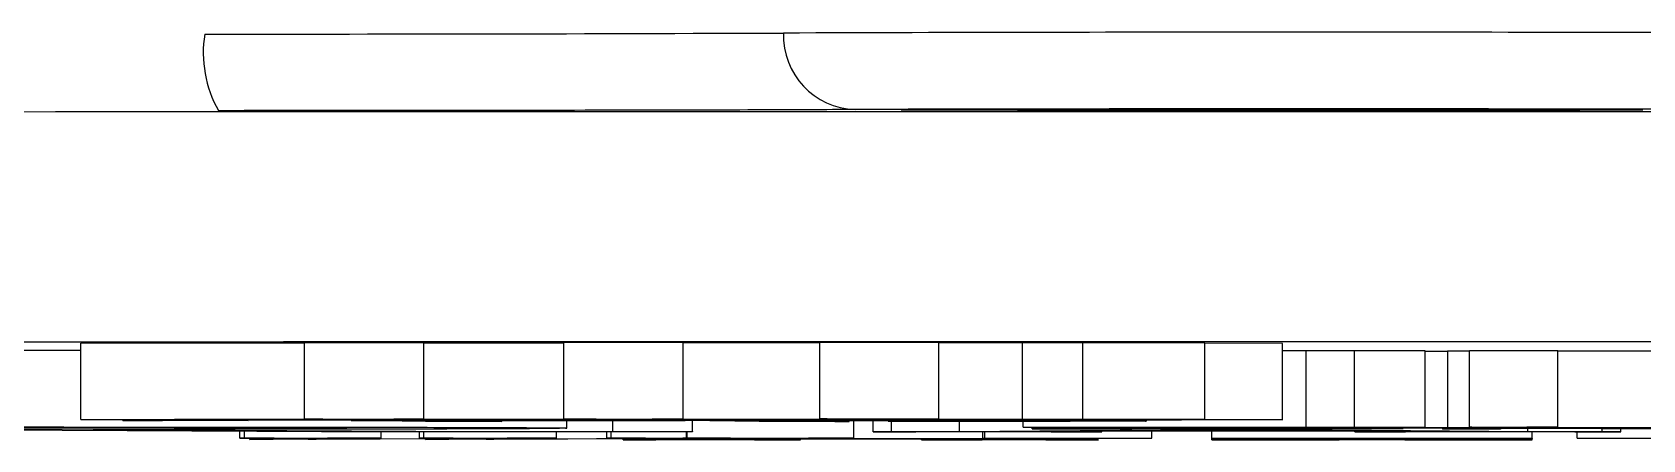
# Model space of a CAD drawing. Header units: millimetres. Extents: x 2223 to 4172, y 741 to 2119.
# Drawn here: x 3086.78 to 3107.84, y 877.68 to 883.02 of the extents above; entities that cross this region are included whole.
import ezdxf

# ---------------------------------------------------------------- set-up
doc = ezdxf.new("R2010")
doc.units = ezdxf.units.MM

msp = doc.modelspace()

# ---------------------------------------------------------------- linework, layer by layer
at = {"color": 7, "linetype": 'Continuous', "lineweight": 25}
for p, q in [((3090.339, 878.947), (3087.411, 878.946)), ((3087.411, 877.946), (3087.411, 878.946)), ((3091.898, 878.952), (3090.339, 878.953)), ((3090.339, 877.953), (3090.339, 878.953)), ((3091.898, 877.952), (3091.898, 878.952)), ((3093.729, 878.948), (3091.898, 878.948)), ((3095.291, 878.953), (3093.729, 878.954)), ((3093.729, 877.954), (3093.729, 878.954)), ((3095.291, 877.953), (3095.291, 878.953)), ((3097.078, 878.95), (3095.291, 878.949)), ((3098.635, 878.955), (3097.078, 878.956)), ((3097.078, 877.956), (3097.078, 878.956)), ((3098.635, 877.955), (3098.635, 878.955)), ((3099.732, 878.951), (3098.635, 878.95)), ((3100.518, 878.953), (3099.732, 878.951)), ((3099.732, 877.951), (3099.732, 878.951)), ((3102.115, 878.951), (3100.518, 878.953)), ((3100.518, 877.953), (3100.518, 878.953)), ((3102.115, 877.951), (3102.115, 878.951)), ((3103.13, 878.943), (3102.115, 878.945)), ((3103.13, 877.943), (3103.13, 878.943)), ((3103.439, 878.846), (3103.13, 878.846)), ((3104.075, 878.847), (3103.439, 878.846)), ((3103.439, 877.846), (3103.439, 878.846)), ((3104.999, 878.845), (3104.075, 878.847)), ((3104.075, 877.847), (3104.075, 878.847)), ((3104.999, 877.845), (3104.999, 878.845)), ((3105.288, 878.838), (3104.999, 878.838)), ((3105.577, 878.842), (3105.288, 878.841)), ((3105.288, 878.841), (3105.288, 877.841)), ((3106.733, 878.846), (3105.577, 878.847)), ((3105.577, 877.847), (3105.577, 878.847)), ((3106.733, 877.846), (3106.733, 878.846)), ((3108.293, 878.842), (3106.733, 878.842)), ((3093.729, 877.954), (3095.291, 877.953)), ((3097.078, 877.956), (3098.635, 877.955)), ((3098.635, 877.955), (3098.232, 877.953)), ((3090.558, 877.786), (3084.991, 877.818)), ((3087.411, 877.946), (3090.883, 877.947)), ((3088.05, 877.945), (3087.411, 877.946)), ((3087.572, 877.818), (3092.639, 877.791)), ((3087.96, 877.935), (3087.96, 877.945)), ((3088.638, 877.946), (3088.05, 877.945)), ((3088.34, 877.936), (3088.34, 877.945)), ((3090.953, 877.946), (3088.638, 877.946)), ((3089.008, 877.941), (3089.008, 877.946)), ((3089.008, 877.941), (3089.28, 877.941)), ((3089.28, 877.941), (3089.28, 877.946)), ((3089.28, 877.941), (3089.422, 877.939)), ((3089.422, 877.939), (3089.422, 877.946)), ((3089.422, 877.939), (3101.196, 877.944)), ((3089.492, 877.704), (3089.492, 877.792)), ((3094.939, 877.941), (3089.494, 877.939)), ((3089.552, 877.705), (3089.552, 877.792)), ((3089.612, 877.937), (3089.612, 877.939)), ((3090.339, 877.953), (3091.898, 877.952)), ((3095.413, 877.786), (3090.558, 877.786)), ((3090.947, 877.935), (3090.947, 877.939)), ((3090.947, 877.935), (3091.983, 877.935)), ((3092.227, 877.943), (3091.276, 877.942)), ((3091.34, 877.704), (3091.34, 877.786)), ((3091.898, 877.952), (3091.505, 877.951)), ((3091.505, 877.951), (3091.767, 877.948)), ((3091.767, 877.948), (3091.767, 877.952)), ((3091.767, 877.948), (3094.286, 877.949)), ((3094.356, 877.948), (3091.836, 877.947)), ((3091.84, 877.703), (3091.84, 877.786)), ((3091.9, 877.704), (3091.9, 877.786)), ((3091.983, 877.935), (3091.983, 877.939)), ((3091.983, 877.935), (3095.319, 877.936)), ((3095.391, 877.935), (3092.054, 877.934)), ((3092.054, 877.934), (3092.92, 877.923)), ((3092.92, 877.923), (3092.062, 877.922)), ((3092.227, 877.943), (3092.227, 877.947)), ((3092.92, 877.923), (3092.92, 877.934)), ((3093.636, 877.703), (3093.636, 877.786)), ((3093.769, 877.835), (3093.769, 877.934)), ((3094.291, 877.702), (3094.291, 877.786)), ((3094.35, 877.703), (3094.35, 877.786)), ((3094.372, 877.789), (3094.372, 877.935)), ((3094.372, 877.789), (3095.413, 877.789)), ((3095.62, 877.944), (3094.667, 877.943)), ((3095.291, 877.953), (3094.885, 877.952)), ((3094.885, 877.952), (3095.17, 877.949)), ((3095.319, 877.936), (3094.939, 877.941)), ((3095.17, 877.949), (3095.17, 877.953)), ((3095.17, 877.949), (3097.62, 877.95)), ((3097.69, 877.949), (3095.239, 877.948)), ((3095.336, 877.703), (3095.336, 877.786)), ((3095.338, 877.786), (3095.338, 877.703)), ((3095.413, 877.789), (3095.413, 877.935)), ((3095.413, 877.789), (3095.413, 877.786)), ((3095.62, 877.944), (3095.62, 877.948)), ((3101.337, 877.943), (3095.822, 877.941)), ((3095.822, 877.941), (3096.203, 877.936)), ((3096.203, 877.936), (3096.203, 877.941)), ((3096.203, 877.936), (3099.47, 877.937)), ((3099.747, 877.937), (3096.274, 877.935)), ((3097.461, 877.922), (3096.508, 877.92)), ((3097.461, 877.922), (3097.461, 877.936)), ((3097.523, 877.702), (3097.523, 877.936)), ((3097.776, 877.788), (3097.776, 877.936)), ((3097.776, 877.787), (3097.776, 877.788)), ((3097.776, 877.788), (3098.018, 877.788)), ((3100.769, 877.787), (3097.776, 877.787)), ((3097.972, 877.927), (3097.972, 877.936)), ((3098.031, 877.927), (3097.972, 877.927)), ((3098.964, 877.945), (3098.016, 877.944)), ((3098.018, 877.788), (3098.018, 877.927)), ((3098.232, 877.953), (3098.506, 877.95)), ((3098.506, 877.95), (3098.506, 877.954)), ((3098.506, 877.95), (3099.732, 877.951)), ((3102.115, 877.951), (3098.576, 877.949)), ((3098.908, 877.79), (3098.908, 877.936)), ((3098.908, 877.79), (3102.061, 877.817)), ((3098.964, 877.945), (3098.964, 877.949)), ((3099.212, 877.701), (3099.212, 877.787)), ((3099.239, 877.702), (3099.239, 877.787)), ((3099.47, 877.937), (3099.47, 877.942)), ((3099.47, 877.937), (3099.965, 877.939)), ((3099.732, 877.951), (3100.518, 877.953)), ((3099.74, 877.846), (3099.74, 877.937)), ((3100.26, 877.845), (3099.74, 877.846)), ((3099.74, 877.846), (3103.439, 877.846)), ((3100.376, 877.929), (3099.747, 877.937)), ((3100.527, 877.798), (3099.798, 877.792)), ((3099.856, 877.827), (3099.856, 877.845)), ((3100.492, 877.825), (3099.856, 877.827)), ((3099.965, 877.939), (3099.965, 877.942)), ((3099.965, 877.939), (3101.209, 877.938)), ((3099.971, 877.838), (3099.971, 877.845)), ((3100.492, 877.837), (3099.971, 877.838)), ((3099.971, 877.838), (3101.936, 877.838)), ((3100.518, 877.953), (3102.115, 877.951)), ((3104.161, 877.798), (3100.527, 877.798)), ((3100.527, 877.788), (3100.527, 877.798)), ((3100.527, 877.788), (3100.769, 877.788)), ((3101.209, 877.938), (3100.677, 877.936)), ((3100.677, 877.936), (3101.306, 877.929)), ((3102.384, 877.814), (3100.688, 877.8)), ((3100.688, 877.8), (3104.081, 877.8)), ((3100.723, 877.939), (3101.337, 877.943)), ((3100.723, 877.939), (3100.723, 877.943)), ((3100.954, 877.939), (3100.723, 877.939)), ((3100.769, 877.788), (3100.769, 877.798)), ((3100.769, 877.788), (3100.769, 877.787)), ((3101.196, 877.944), (3101.196, 877.95)), ((3101.196, 877.944), (3101.679, 877.946)), ((3101.306, 877.929), (3101.306, 877.943)), ((3101.352, 877.928), (3101.352, 877.95)), ((3101.424, 877.702), (3101.424, 877.798)), ((3101.936, 877.845), (3101.647, 877.845)), ((3101.679, 877.946), (3101.679, 877.95)), ((3101.679, 877.946), (3103.13, 877.943)), ((3101.936, 877.837), (3101.879, 877.837)), ((3101.936, 877.838), (3101.936, 877.845)), ((3101.936, 877.829), (3101.936, 877.837)), ((3102.061, 877.817), (3103.271, 877.818)), ((3102.207, 877.702), (3102.207, 877.798)), ((3102.465, 877.814), (3102.384, 877.814)), ((3104.081, 877.8), (3102.465, 877.814)), ((3104.999, 877.845), (3102.688, 877.845)), ((3102.688, 877.845), (3102.688, 877.838)), ((3102.688, 877.838), (3103.323, 877.838)), ((3104.652, 877.837), (3102.688, 877.837)), ((3102.688, 877.837), (3102.688, 877.829)), ((3102.688, 877.829), (3104.652, 877.831)), ((3103.271, 877.818), (3103.271, 877.837)), ((3103.271, 877.818), (3106.343, 877.79)), ((3103.323, 877.838), (3103.323, 877.845)), ((3103.323, 877.838), (3103.843, 877.839)), ((3103.439, 877.846), (3104.075, 877.847)), ((3103.843, 877.839), (3103.843, 877.845)), ((3103.843, 877.839), (3104.652, 877.837)), ((3104.075, 877.847), (3104.999, 877.845)), ((3104.078, 877.788), (3104.078, 877.798)), ((3104.078, 877.787), (3104.078, 877.788)), ((3104.078, 877.788), (3104.401, 877.788)), ((3107.557, 877.787), (3104.078, 877.787)), ((3104.968, 877.791), (3104.161, 877.798)), ((3104.401, 877.788), (3104.401, 877.796)), ((3104.652, 877.838), (3104.652, 877.845)), ((3105.173, 877.837), (3104.652, 877.838)), ((3104.652, 877.838), (3111.645, 877.838)), ((3104.652, 877.837), (3104.652, 877.838)), ((3104.652, 877.831), (3104.652, 877.837)), ((3104.652, 877.831), (3104.71, 877.83)), ((3104.71, 877.838), (3104.71, 877.83)), ((3105.288, 877.832), (3105.23, 877.835)), ((3105.23, 877.835), (3105.982, 877.834)), ((3105.23, 877.821), (3105.23, 877.835)), ((3105.23, 877.821), (3105.288, 877.824)), ((3105.982, 877.822), (3105.23, 877.821)), ((3105.288, 877.841), (3105.635, 877.842)), ((3105.982, 877.84), (3105.288, 877.841)), ((3105.288, 877.824), (3105.288, 877.832)), ((3105.577, 877.847), (3106.733, 877.846)), ((3106.444, 877.841), (3105.982, 877.84)), ((3105.982, 877.834), (3105.982, 877.84)), ((3105.982, 877.834), (3107.658, 877.834)), ((3107.311, 877.833), (3105.982, 877.833)), ((3105.982, 877.833), (3105.982, 877.822)), ((3106.733, 877.846), (3106.328, 877.846)), ((3106.328, 877.846), (3106.328, 877.842)), ((3106.328, 877.842), (3108.351, 877.842)), ((3106.343, 877.79), (3106.343, 877.833)), ((3106.399, 877.702), (3106.399, 877.787)), ((3111.298, 877.841), (3106.444, 877.841)), ((3107.947, 877.838), (3106.56, 877.838)), ((3106.988, 877.702), (3106.988, 877.787)), ((3107.311, 877.823), (3107.311, 877.833)), ((3108.004, 877.824), (3107.311, 877.823)), ((3107.314, 877.788), (3107.314, 877.823)), ((3107.314, 877.788), (3107.557, 877.788)), ((3107.557, 877.788), (3107.557, 877.823)), ((3107.557, 877.788), (3107.557, 877.787)), ((3107.658, 877.834), (3107.947, 877.838)), ((3107.658, 877.834), (3107.658, 877.838)), ((3089.492, 877.704), (3089.552, 877.705)), ((3089.696, 877.704), (3089.492, 877.704)), ((3089.552, 877.705), (3091.34, 877.704)), ((3089.621, 877.686), (3089.621, 877.704)), ((3089.621, 877.686), (3089.926, 877.703)), ((3089.927, 877.686), (3089.621, 877.686)), ((3092.033, 877.697), (3089.927, 877.686)), ((3090.64, 877.703), (3090.386, 877.691)), ((3090.386, 877.691), (3090.488, 877.691)), ((3090.488, 877.691), (3092.164, 877.699)), ((3090.488, 877.691), (3090.488, 877.696)), ((3091.28, 877.704), (3091.126, 877.704)), ((3091.34, 877.704), (3091.28, 877.704)), ((3091.84, 877.703), (3091.9, 877.704)), ((3091.994, 877.703), (3091.84, 877.703)), ((3091.9, 877.704), (3093.636, 877.703)), ((3091.919, 877.685), (3092.135, 877.697)), ((3091.919, 877.685), (3091.919, 877.696)), ((3092.226, 877.685), (3091.919, 877.685)), ((3092.135, 877.697), (3092.033, 877.697)), ((3092.164, 877.699), (3092.274, 877.702)), ((3095.123, 877.701), (3092.226, 877.685)), ((3092.988, 877.702), (3092.713, 877.69)), ((3092.713, 877.69), (3092.815, 877.69)), ((3092.815, 877.69), (3094.757, 877.701)), ((3092.815, 877.69), (3092.815, 877.695)), ((3093.576, 877.703), (3093.424, 877.703)), ((3093.636, 877.703), (3093.576, 877.703)), ((3094.291, 877.702), (3094.35, 877.703)), ((3094.445, 877.702), (3094.291, 877.702)), ((3094.35, 877.703), (3095.336, 877.703)), ((3094.508, 877.684), (3094.508, 877.698)), ((3096.796, 877.683), (3094.508, 877.684)), ((3094.508, 877.684), (3094.537, 877.684)), ((3094.537, 877.684), (3094.537, 877.698)), ((3094.537, 877.684), (3094.797, 877.684)), ((3094.757, 877.701), (3094.803, 877.702)), ((3094.797, 877.684), (3094.797, 877.699)), ((3095.302, 877.685), (3095.951, 877.701)), ((3095.336, 877.703), (3095.338, 877.703)), ((3095.338, 877.703), (3097.523, 877.702)), ((3095.822, 877.702), (3095.618, 877.702)), ((3095.824, 877.702), (3095.822, 877.702)), ((3096.465, 877.693), (3096.134, 877.685)), ((3096.134, 877.685), (3096.138, 877.685)), ((3099.534, 877.693), (3096.465, 877.693)), ((3096.783, 877.701), (3096.492, 877.694)), ((3096.492, 877.694), (3099.561, 877.693)), ((3096.565, 877.684), (3096.565, 877.693)), ((3096.565, 877.684), (3096.825, 877.684)), ((3096.825, 877.684), (3096.796, 877.683)), ((3096.825, 877.684), (3096.825, 877.693)), ((3097.496, 877.702), (3097.288, 877.702)), ((3097.523, 877.702), (3097.496, 877.702)), ((3098.409, 877.683), (3098.409, 877.693)), ((3098.409, 877.683), (3098.438, 877.684)), ((3100.697, 877.683), (3098.409, 877.683)), ((3098.438, 877.684), (3098.438, 877.693)), ((3098.438, 877.684), (3098.698, 877.684)), ((3098.698, 877.684), (3098.698, 877.693)), ((3099.202, 877.684), (3099.534, 877.693)), ((3099.202, 877.684), (3099.202, 877.693)), ((3099.212, 877.701), (3099.239, 877.702)), ((3099.42, 877.701), (3099.212, 877.701)), ((3099.239, 877.702), (3101.424, 877.702)), ((3099.561, 877.693), (3099.852, 877.7)), ((3100.684, 877.7), (3100.035, 877.684)), ((3100.035, 877.684), (3100.039, 877.684)), ((3100.466, 877.683), (3100.466, 877.695)), ((3100.466, 877.683), (3100.726, 877.683)), ((3100.726, 877.683), (3100.697, 877.683)), ((3101.397, 877.701), (3101.189, 877.701)), ((3101.424, 877.702), (3101.397, 877.701)), ((3102.207, 877.701), (3102.207, 877.702)), ((3102.207, 877.702), (3106.399, 877.702)), ((3103.403, 877.701), (3102.207, 877.701)), ((3102.207, 877.683), (3102.207, 877.701)), ((3102.207, 877.682), (3102.207, 877.683)), ((3102.207, 877.683), (3103.403, 877.683)), ((3106.399, 877.682), (3102.207, 877.682)), ((3103.403, 877.683), (3103.403, 877.701)), ((3103.871, 877.684), (3103.871, 877.7)), ((3104.734, 877.7), (3104.734, 877.684)), ((3106.399, 877.701), (3105.203, 877.701)), ((3105.203, 877.683), (3105.203, 877.701)), ((3105.203, 877.683), (3106.399, 877.683)), ((3106.399, 877.702), (3106.399, 877.701)), ((3106.399, 877.683), (3106.399, 877.701)), ((3106.399, 877.683), (3106.399, 877.682)), ((3107.024, 877.701), (3106.988, 877.702)), ((3106.988, 877.702), (3109.409, 877.702)), ((3107.332, 877.701), (3107.024, 877.701))]:
    msp.add_line(p, q, dxfattribs=at)
at = {"color": 7, "linetype": 'Continuous', "lineweight": 25, "flags": 128}
for points in [[(3131.578, 881.963), (3126.874, 881.967), (3122.053, 881.97), (3117.138, 881.973), (3112.155, 881.975), (3107.128, 881.976), (3102.082, 881.976), (3097.043, 881.975), (3092.034, 881.974), (3087.082, 881.972), (3082.212, 881.969)], [(3107.847, 881.994), (3107.021, 881.991), (3105.944, 881.99), (3104.69, 881.989), (3103.344, 881.988), (3101.998, 881.989), (3100.744, 881.99), (3099.667, 881.991), (3098.841, 881.994), (3098.321, 881.996), (3098.144, 881.999), (3098.321, 882.002), (3098.841, 882.005), (3099.667, 882.007), (3100.744, 882.009), (3101.998, 882.01), (3103.344, 882.01), (3104.69, 882.01), (3105.944, 882.009), (3107.021, 882.007), (3107.847, 882.005)]]:
    msp.add_lwpolyline(points, dxfattribs=at)
at = {"color": 7, "linetype": 'Continuous', "lineweight": 25}
for centre, radius, start, end in [((3103.344, -1109.298), 1992.314, 89.806162, 90.193839), ((3090.574, 882.75), 1.561, 171.0968, 209.1481), ((3089.471, 2758.077), 1875.085, 269.986579, 270.217963), ((3097.574, 882.974), 0.971, 178.1826, 267.9964)]:
    msp.add_arc(centre, radius, start, end, dxfattribs=at)
for points, knots in [([(3097.54, 882.004), (3097.149, 882.002), (3096.354, 881.998), (3094.364, 881.994), (3091.95, 881.991), (3090.113, 881.99), (3089.21, 881.989)], [0, 0, 0, 0, 0.245796, 0.5, 0.754204, 1, 1, 1, 1]), ([(3109.148, 882.004), (3108.884, 882.005), (3108.343, 882.008), (3106.925, 882.01), (3105.208, 882.012), (3103.344, 882.013), (3101.48, 882.012), (3099.763, 882.01), (3098.345, 882.008), (3097.804, 882.005), (3097.54, 882.004)], [0, 0, 0, 0, 0.122089, 0.25, 0.377911, 0.5, 0.622089, 0.75, 0.877911, 1, 1, 1, 1]), ([(3034.899, 878.825), (3034.946, 878.829), (3035.053, 878.837), (3035.923, 878.85), (3037.403, 878.863), (3039.579, 878.877), (3042.409, 878.89), (3045.923, 878.903), (3050.077, 878.915), (3054.821, 878.927), (3060.082, 878.937), (3065.774, 878.946), (3071.797, 878.953), (3078.02, 878.959), (3084.385, 878.964), (3090.738, 878.967), (3097.077, 878.969), (3103.344, 878.97), (3109.611, 878.969), (3115.95, 878.967), (3122.303, 878.964), (3128.668, 878.959), (3134.891, 878.953), (3140.914, 878.946), (3146.606, 878.937), (3151.867, 878.927), (3156.611, 878.915), (3160.765, 878.903), (3164.279, 878.89), (3167.109, 878.877), (3169.285, 878.863), (3170.766, 878.85), (3171.637, 878.837), (3171.744, 878.829), (3171.792, 878.825)], [0, 0, 0, 0, 0.023828, 0.053273, 0.084485, 0.115699, 0.147957, 0.180726, 0.213842, 0.247136, 0.28043, 0.313546, 0.346314, 0.378573, 0.409785, 0.440999, 0.470442, 0.499888, 0.529332, 0.558778, 0.58999, 0.621203, 0.653462, 0.68623, 0.719347, 0.752641, 0.785934, 0.819051, 0.851819, 0.884078, 0.915289, 0.946503, 0.975948, 1, 1, 1, 1]), ([(3087.411, 878.85), (3087.303, 878.85), (3086.883, 878.85), (3086.443, 878.85), (3086.115, 878.85)], [0, 0, 0, 0, 0.254888, 1, 1, 1, 1]), ([(3094.286, 877.949), (3094.228, 877.949), (3094.116, 877.951), (3093.932, 877.953), (3093.797, 877.954), (3093.729, 877.954)], [0, 0, 0, 0, 0.353076, 0.676475, 1, 1, 1, 1]), ([(3097.62, 877.95), (3097.562, 877.951), (3097.452, 877.952), (3097.272, 877.954), (3097.143, 877.955), (3097.078, 877.956)], [0, 0, 0, 0, 0.361832, 0.680859, 1, 1, 1, 1]), ([(3084.49, 877.848), (3085.159, 877.848), (3086.505, 877.847), (3088.313, 877.846), (3089.633, 877.844), (3090.557, 877.84), (3090.864, 877.837), (3090.887, 877.835), (3090.892, 877.834)], [0, 0, 0, 0, 0.196061, 0.394111, 0.547436, 0.700125, 0.928087, 1, 1, 1, 1]), ([(3090.892, 877.834), (3090.862, 877.833), (3090.801, 877.83), (3090.118, 877.826), (3088.77, 877.823), (3087.085, 877.821), (3085.738, 877.82), (3084.96, 877.82), (3084.837, 877.82)], [0, 0, 0, 0, 0.200351, 0.402646, 0.59747, 0.766762, 0.96323, 1, 1, 1, 1]), ([(3085.44, 877.85), (3086.109, 877.85), (3087.344, 877.85), (3089.111, 877.849), (3090.774, 877.848), (3092.293, 877.845), (3093.439, 877.841), (3093.747, 877.838), (3093.765, 877.835), (3093.769, 877.835)], [0, 0, 0, 0, 0.160365, 0.296332, 0.431737, 0.589347, 0.747826, 0.949128, 1, 1, 1, 1]), ([(3093.769, 877.835), (3093.742, 877.834), (3093.682, 877.83), (3092.898, 877.825), (3091.186, 877.821), (3089.338, 877.819), (3088.059, 877.818), (3087.572, 877.818)], [0, 0, 0, 0, 0.183074, 0.416875, 0.642834, 0.864166, 1, 1, 1, 1]), ([(3087.96, 877.935), (3087.964, 877.935), (3087.977, 877.935), (3088.146, 877.936), (3088.279, 877.936), (3088.34, 877.936)], [0, 0, 0, 0, 0.206018, 0.636041, 1, 1, 1, 1]), ([(3088.656, 877.934), (3088.575, 877.934), (3088.425, 877.934), (3088.216, 877.934), (3088.075, 877.935), (3087.983, 877.935), (3087.966, 877.935), (3087.96, 877.935)], [0, 0, 0, 0, 0.281585, 0.522569, 0.762523, 0.925805, 1, 1, 1, 1]), ([(3088.34, 877.936), (3088.467, 877.937), (3088.81, 877.938), (3088.955, 877.939), (3088.994, 877.941), (3089.008, 877.941)], [0, 0, 0, 0, 0.268239, 0.722981, 1, 1, 1, 1]), ([(3089.564, 877.936), (3089.537, 877.936), (3089.484, 877.935), (3089.219, 877.935), (3088.949, 877.934), (3088.71, 877.934), (3088.656, 877.934)], [0, 0, 0, 0, 0.194719, 0.390632, 0.863045, 1, 1, 1, 1]), ([(3089.494, 877.939), (3089.548, 877.938), (3089.616, 877.937), (3089.595, 877.937), (3089.59, 877.937)], [0, 0, 0, 0, 0.784657, 1, 1, 1, 1]), ([(3090.883, 877.947), (3090.825, 877.948), (3090.714, 877.949), (3090.535, 877.951), (3090.404, 877.952), (3090.339, 877.953)], [0, 0, 0, 0, 0.361759, 0.680808, 1, 1, 1, 1]), ([(3092.062, 877.922), (3091.969, 877.923), (3091.784, 877.926), (3091.425, 877.93), (3091.118, 877.934), (3090.947, 877.935)], [0, 0, 0, 0, 0.307881, 0.615778, 1, 1, 1, 1]), ([(3091.276, 877.942), (3091.239, 877.942), (3091.178, 877.943), (3091.062, 877.945), (3090.989, 877.946), (3090.953, 877.946)], [0, 0, 0, 0, 0.437947, 0.718933, 1, 1, 1, 1]), ([(3091.836, 877.947), (3091.866, 877.946), (3091.927, 877.946), (3092.051, 877.944), (3092.158, 877.943), (3092.227, 877.943)], [0, 0, 0, 0, 0.267337, 0.534687, 1, 1, 1, 1]), ([(3092.639, 877.791), (3092.809, 877.791), (3093.074, 877.79), (3093.746, 877.789), (3094.152, 877.789), (3094.372, 877.789)], [0, 0, 0, 0, 0.454509, 0.703285, 1, 1, 1, 1]), ([(3094.667, 877.943), (3094.623, 877.944), (3094.558, 877.945), (3094.446, 877.947), (3094.386, 877.947), (3094.356, 877.948)], [0, 0, 0, 0, 0.499817, 0.749886, 1, 1, 1, 1]), ([(3095.239, 877.948), (3095.27, 877.948), (3095.33, 877.947), (3095.447, 877.946), (3095.554, 877.945), (3095.62, 877.944)], [0, 0, 0, 0, 0.278089, 0.556193, 1, 1, 1, 1]), ([(3096.508, 877.92), (3096.411, 877.922), (3096.216, 877.925), (3095.834, 877.93), (3095.556, 877.933), (3095.391, 877.935)], [0, 0, 0, 0, 0.289421, 0.578839, 1, 1, 1, 1]), ([(3096.274, 877.935), (3096.39, 877.934), (3096.621, 877.931), (3096.999, 877.927), (3097.296, 877.923), (3097.461, 877.922)], [0, 0, 0, 0, 0.3079389, 0.6158743, 1, 1, 1, 1]), ([(3098.016, 877.944), (3097.976, 877.945), (3097.91, 877.946), (3097.796, 877.948), (3097.725, 877.948), (3097.69, 877.949)], [0, 0, 0, 0, 0.437841, 0.718884, 1, 1, 1, 1]), ([(3097.972, 877.927), (3098.305, 877.927), (3098.878, 877.928), (3099.534, 877.928), (3099.937, 877.928), (3100.145, 877.928), (3100.286, 877.928), (3100.364, 877.928), (3100.396, 877.929), (3100.383, 877.929), (3100.376, 877.929)], [0, 0, 0, 0, 0.358025, 0.615683, 0.704922, 0.795041, 0.841826, 0.888488, 0.9407, 1, 1, 1, 1]), ([(3098.018, 877.788), (3098.142, 877.788), (3098.352, 877.789), (3098.608, 877.789), (3098.793, 877.789), (3098.868, 877.79), (3098.9, 877.79), (3098.908, 877.79)], [0, 0, 0, 0, 0.268165, 0.456817, 0.645375, 0.906381, 1, 1, 1, 1]), ([(3100.243, 877.925), (3100.211, 877.925), (3100.147, 877.925), (3099.79, 877.926), (3099.083, 877.926), (3098.428, 877.927), (3098.031, 877.927)], [0, 0, 0, 0, 0.10724, 0.21472, 0.525104, 1, 1, 1, 1]), ([(3098.576, 877.949), (3098.605, 877.949), (3098.663, 877.948), (3098.786, 877.947), (3098.895, 877.946), (3098.964, 877.945)], [0, 0, 0, 0, 0.267397, 0.53481, 1, 1, 1, 1]), ([(3099.798, 877.792), (3099.788, 877.792), (3099.767, 877.792), (3099.733, 877.791), (3099.724, 877.791), (3099.718, 877.791)], [0, 0, 0, 0, 0.2502199, 0.5005081, 1, 1, 1, 1]), ([(3099.718, 877.791), (3099.726, 877.79), (3099.74, 877.79), (3099.819, 877.789), (3099.916, 877.789), (3100.07, 877.789), (3100.28, 877.788), (3100.441, 877.788), (3100.527, 877.788)], [0, 0, 0, 0, 0.284135, 0.450473, 0.560568, 0.671794, 0.825494, 1, 1, 1, 1]), ([(3099.856, 877.827), (3100.204, 877.828), (3100.727, 877.828), (3101.419, 877.828), (3101.764, 877.829), (3101.936, 877.829)], [0, 0, 0, 0, 0.499885, 0.749929, 1, 1, 1, 1]), ([(3101.306, 877.929), (3101.333, 877.928), (3101.385, 877.928), (3101.244, 877.927), (3100.884, 877.925), (3100.495, 877.925), (3100.243, 877.925)], [0, 0, 0, 0, 0.211302, 0.416468, 0.621501, 1, 1, 1, 1]), ([(3101.647, 877.845), (3101.481, 877.845), (3101.164, 877.845), (3100.7, 877.845), (3100.407, 877.845), (3100.26, 877.845)], [0, 0, 0, 0, 0.35686, 0.67714, 1, 1, 1, 1]), ([(3101.879, 877.837), (3101.712, 877.837), (3101.395, 877.837), (3100.931, 877.837), (3100.638, 877.837), (3100.492, 877.837)], [0, 0, 0, 0, 0.35686, 0.67714, 1, 1, 1, 1]), ([(3104.71, 877.83), (3104.114, 877.83), (3103.094, 877.829), (3101.629, 877.827), (3100.872, 877.826), (3100.492, 877.825)], [0, 0, 0, 0, 0.41234, 0.704495, 1, 1, 1, 1]), ([(3103.13, 877.943), (3102.912, 877.943), (3102.437, 877.943), (3101.705, 877.941), (3101.247, 877.94), (3100.954, 877.939)], [0, 0, 0, 0, 0.234297, 0.511813, 1, 1, 1, 1]), ([(3104.401, 877.788), (3104.488, 877.788), (3104.629, 877.788), (3104.797, 877.789), (3104.905, 877.789), (3104.977, 877.789), (3105.029, 877.789), (3105.041, 877.789), (3105.048, 877.79)], [0, 0, 0, 0, 0.25713, 0.418126, 0.515419, 0.613557, 0.771961, 1, 1, 1, 1]), ([(3105.048, 877.79), (3105.047, 877.79), (3105.045, 877.79), (3105.029, 877.79), (3104.992, 877.791), (3104.968, 877.791)], [0, 0, 0, 0, 0.25103, 0.502225, 1, 1, 1, 1]), ([(3106.56, 877.838), (3106.393, 877.838), (3106.076, 877.838), (3105.612, 877.837), (3105.319, 877.837), (3105.173, 877.837)], [0, 0, 0, 0, 0.35686, 0.67714, 1, 1, 1, 1]), ([(3105.633, 877.843), (3105.632, 877.843), (3105.63, 877.844), (3105.614, 877.846), (3105.589, 877.847), (3105.577, 877.847)], [0, 0, 0, 0, 0.333361, 0.666606, 1, 1, 1, 1]), ([(3106.343, 877.79), (3106.385, 877.79), (3106.469, 877.79), (3106.655, 877.789), (3106.915, 877.789), (3107.142, 877.788), (3107.276, 877.788), (3107.314, 877.788)], [0, 0, 0, 0, 0.25387, 0.509596, 0.715202, 0.920342, 1, 1, 1, 1]), ([(3089.926, 877.703), (3089.937, 877.704), (3089.953, 877.704), (3089.906, 877.704), (3089.848, 877.704), (3089.772, 877.704), (3089.721, 877.704), (3089.696, 877.704)], [0, 0, 0, 0, 0.409045, 0.568709, 0.729731, 0.871998, 1, 1, 1, 1]), ([(3091.126, 877.704), (3091.061, 877.704), (3090.961, 877.704), (3090.829, 877.704), (3090.742, 877.704), (3090.674, 877.703), (3090.653, 877.703), (3090.64, 877.703)], [0, 0, 0, 0, 0.286948, 0.445283, 0.603611, 0.766841, 1, 1, 1, 1]), ([(3092.274, 877.702), (3092.281, 877.702), (3092.293, 877.703), (3092.236, 877.703), (3092.138, 877.703), (3092.039, 877.703), (3091.994, 877.703)], [0, 0, 0, 0, 0.280717, 0.477013, 0.764436, 1, 1, 1, 1]), ([(3093.424, 877.703), (3093.377, 877.703), (3093.301, 877.703), (3093.193, 877.703), (3093.117, 877.703), (3093.045, 877.702), (3093.009, 877.702), (3092.992, 877.702), (3092.988, 877.702)], [0, 0, 0, 0, 0.219728, 0.360437, 0.501962, 0.629609, 0.910972, 1, 1, 1, 1]), ([(3094.798, 877.702), (3094.798, 877.702), (3094.797, 877.702), (3094.755, 877.702), (3094.676, 877.702), (3094.569, 877.702), (3094.485, 877.702), (3094.445, 877.702)], [0, 0, 0, 0, 0.063168, 0.286153, 0.501453, 0.758451, 1, 1, 1, 1]), ([(3094.797, 877.684), (3094.89, 877.684), (3095.019, 877.684), (3095.168, 877.685), (3095.244, 877.685), (3095.287, 877.685), (3095.297, 877.685), (3095.302, 877.685)], [0, 0, 0, 0, 0.3758207, 0.5238074, 0.6720575, 0.8532035, 1, 1, 1, 1]), ([(3095.618, 877.702), (3095.562, 877.702), (3095.455, 877.702), (3095.309, 877.702), (3095.197, 877.701), (3095.148, 877.701), (3095.123, 877.701)], [0, 0, 0, 0, 0.2469872, 0.468153, 0.7284619, 1, 1, 1, 1]), ([(3095.95, 877.701), (3095.951, 877.701), (3095.953, 877.701), (3095.922, 877.702), (3095.87, 877.702), (3095.834, 877.702), (3095.824, 877.702)], [0, 0, 0, 0, 0.177122, 0.589108, 0.884827, 1, 1, 1, 1]), ([(3096.145, 877.685), (3096.158, 877.685), (3096.184, 877.684), (3096.268, 877.684), (3096.395, 877.684), (3096.501, 877.684), (3096.565, 877.684)], [0, 0, 0, 0, 0.204883, 0.408937, 0.643499, 1, 1, 1, 1]), ([(3097.288, 877.702), (3097.218, 877.702), (3097.102, 877.702), (3096.959, 877.702), (3096.867, 877.701), (3096.804, 877.701), (3096.791, 877.701), (3096.783, 877.701)], [0, 0, 0, 0, 0.290077, 0.48445, 0.638173, 0.79153, 1, 1, 1, 1]), ([(3098.698, 877.684), (3098.79, 877.684), (3098.92, 877.684), (3099.069, 877.684), (3099.145, 877.684), (3099.188, 877.684), (3099.198, 877.684), (3099.202, 877.684)], [0, 0, 0, 0, 0.375821, 0.523807, 0.672057, 0.853203, 1, 1, 1, 1]), ([(3099.848, 877.701), (3099.849, 877.701), (3099.85, 877.701), (3099.812, 877.701), (3099.749, 877.701), (3099.634, 877.701), (3099.52, 877.701), (3099.437, 877.701), (3099.42, 877.701)], [0, 0, 0, 0, 0.132198, 0.30903, 0.458399, 0.607839, 0.921168, 1, 1, 1, 1]), ([(3100.046, 877.684), (3100.059, 877.684), (3100.085, 877.684), (3100.169, 877.684), (3100.296, 877.683), (3100.402, 877.683), (3100.466, 877.683)], [0, 0, 0, 0, 0.204883, 0.408937, 0.643499, 1, 1, 1, 1]), ([(3101.189, 877.701), (3101.119, 877.701), (3101.003, 877.701), (3100.86, 877.701), (3100.768, 877.701), (3100.705, 877.7), (3100.692, 877.7), (3100.684, 877.7)], [0, 0, 0, 0, 0.290077, 0.48445, 0.638173, 0.79153, 1, 1, 1, 1]), ([(3103.871, 877.7), (3103.869, 877.7), (3103.864, 877.7), (3103.805, 877.701), (3103.726, 877.701), (3103.59, 877.701), (3103.48, 877.701), (3103.403, 877.701)], [0, 0, 0, 0, 0.250411, 0.398556, 0.54744, 0.686236, 1, 1, 1, 1]), ([(3103.403, 877.683), (3103.493, 877.683), (3103.618, 877.683), (3103.759, 877.683), (3103.832, 877.684), (3103.868, 877.684), (3103.87, 877.684), (3103.871, 877.684)], [0, 0, 0, 0, 0.364031, 0.510061, 0.655864, 0.843841, 1, 1, 1, 1]), ([(3105.203, 877.701), (3105.132, 877.701), (3105.016, 877.701), (3104.878, 877.701), (3104.793, 877.7), (3104.742, 877.7), (3104.737, 877.7), (3104.734, 877.7)], [0, 0, 0, 0, 0.2944044, 0.4877252, 0.6436082, 0.7993468, 1, 1, 1, 1]), ([(3104.734, 877.684), (3104.738, 877.684), (3104.743, 877.684), (3104.801, 877.683), (3104.896, 877.683), (3105.034, 877.683), (3105.143, 877.683), (3105.203, 877.683)], [0, 0, 0, 0, 0.210223, 0.375759, 0.542534, 0.746796, 1, 1, 1, 1]), ([(3107.845, 877.7), (3107.832, 877.7), (3107.812, 877.701), (3107.731, 877.701), (3107.636, 877.701), (3107.497, 877.701), (3107.394, 877.701), (3107.332, 877.701)], [0, 0, 0, 0, 0.282665, 0.424863, 0.567605, 0.744514, 1, 1, 1, 1])]:
    msp.add_open_spline(points, degree=3, knots=knots, dxfattribs=at)

doc.saveas('drawing.dxf')
